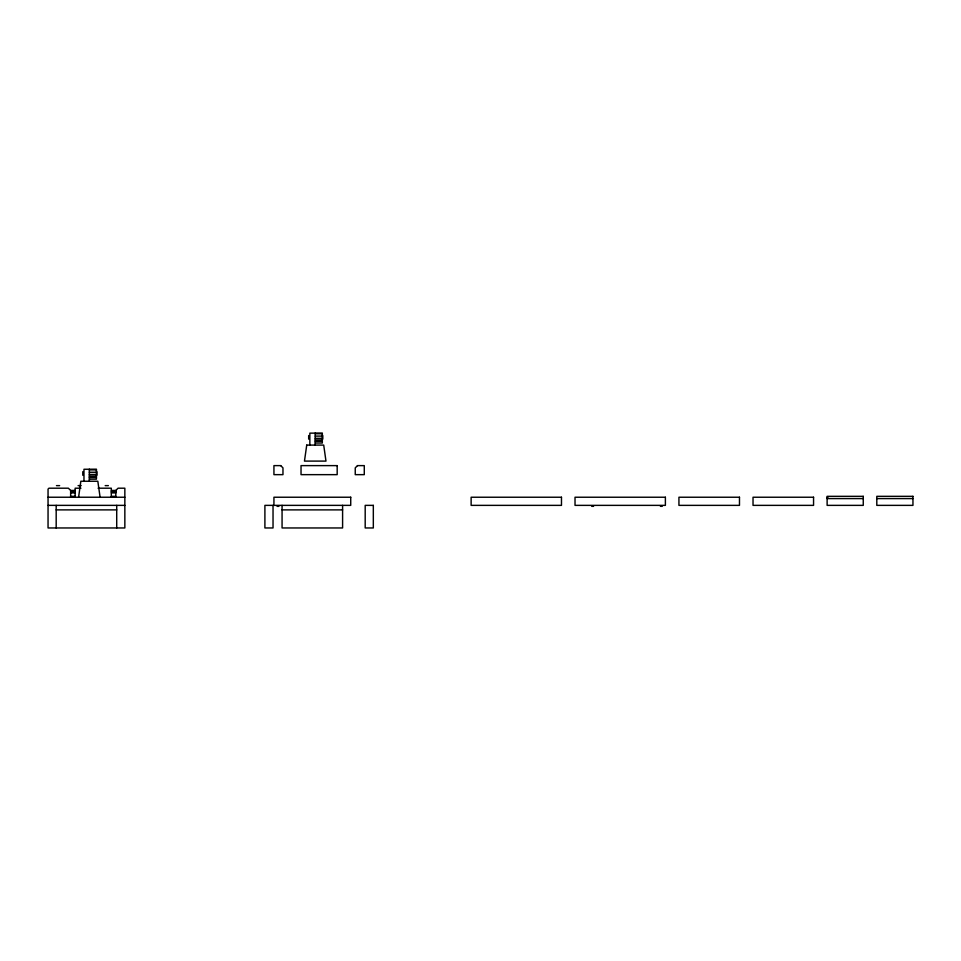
<?xml version="1.0" encoding="UTF-8"?>
<svg xmlns="http://www.w3.org/2000/svg" width="961" height="961" viewBox="0 0 961 961"><rect width="100%" height="100%" fill="white"/><g stroke="black" fill="none" stroke-linecap="round" stroke-linejoin="round"><path stroke-width="1.44" d="M78.586 497.233L80.844 481.245L97.83 481.245L100.088 497.233M115.813 497.233L115.813 490.458L118.071 488.2L124.846 488.2L124.846 527.961L48.05 527.961L48.05 489.101L48.951 488.2L68.375 488.2L70.633 490.458L70.633 497.233M315.22 433.135L309.85 433.135L309.85 445.099M315.22 433.771L322.319 433.747M315.22 436.102L322.319 436.102M315.22 438.336L322.319 438.336M315.22 439.958L322.319 439.958M315.22 441.303L322.319 441.303M315.22 443.009L322.319 443.009L322.319 433.039L315.22 433.039L315.22 445.099M89.337 469.893L96.436 469.893M89.337 472.247L96.436 472.247M89.337 474.47L96.436 474.47M89.337 476.103L96.436 476.103M89.337 477.449L96.436 477.449M89.337 479.155L96.436 479.155L96.436 469.184L83.967 469.268L83.967 481.245M56.471 485.629L59.63 485.629M78.093 485.629L81.204 485.629M105.193 485.629L108.365 485.629M80.94 488.2L75.15 488.2L75.15 497.233M98.082 488.2L111.296 488.2L111.296 497.233M70.633 490.458L75.006 490.458M111.44 490.458L115.813 490.458M70.633 491.359L75.006 491.359M111.44 491.359L115.813 491.359M70.633 491.996L75.006 491.996M111.44 491.996L115.813 491.996M70.633 492.897L75.006 492.897M111.44 492.897L115.813 492.897M70.633 496.332L75.006 496.332M111.44 496.332L115.813 496.332M48.05 497.233L124.846 497.233M827.121 497.233L828.022 497.233M827.121 498.591L863.254 498.591M876.804 498.591L912.95 498.591M48.05 505.366L124.846 505.366M277.092 506.339L278.906 506.339M591.748 506.339L593.55 506.339M660.411 506.339L662.225 506.339M56.182 509.883L116.713 509.883M282.066 509.883L342.596 509.883M342.596 505.366L342.596 527.961L282.066 527.961L282.066 505.366M322.764 435.525L322.764 439.141M308.673 435.525L308.673 439.141M116.713 505.366L116.713 527.961M96.881 471.671L96.881 475.287M89.337 469.184L89.337 481.245M82.79 471.671L82.79 475.287M56.182 505.366L56.182 527.961M306.727 445.099L304.469 461.1L325.971 461.1L323.713 445.099L306.727 445.099M357.504 465.617L355.246 467.875L355.246 474.65L364.279 474.65L364.279 465.617L357.504 465.617M280.708 465.617L273.933 465.617L273.933 474.65L282.966 474.65L282.966 467.875L280.708 465.617M337.179 465.617L301.033 465.617L301.033 474.65L337.179 474.65L337.179 465.617M863.254 496.332L827.121 496.332L827.121 505.366L863.254 505.366L863.254 496.332M912.95 496.332L876.804 496.332L876.804 505.366L912.95 505.366L912.95 496.332M350.729 497.233L273.933 497.233L273.933 505.366L350.729 505.366L350.729 497.233M561.476 497.233L471.13 497.233L471.13 505.366L561.476 505.366L561.476 497.233M665.384 497.233L575.026 497.233L575.026 505.366L665.384 505.366L665.384 497.233M739.477 497.233L678.934 497.233L678.934 505.366L739.477 505.366L739.477 497.233M813.559 497.233L753.028 497.233L753.028 505.366L813.559 505.366L813.559 497.233M273.032 505.366L264.9 505.366L264.9 527.961L273.032 527.961L273.032 505.366M373.324 505.366L365.192 505.366L365.192 527.961L373.324 527.961L373.324 505.366"/></g></svg>
